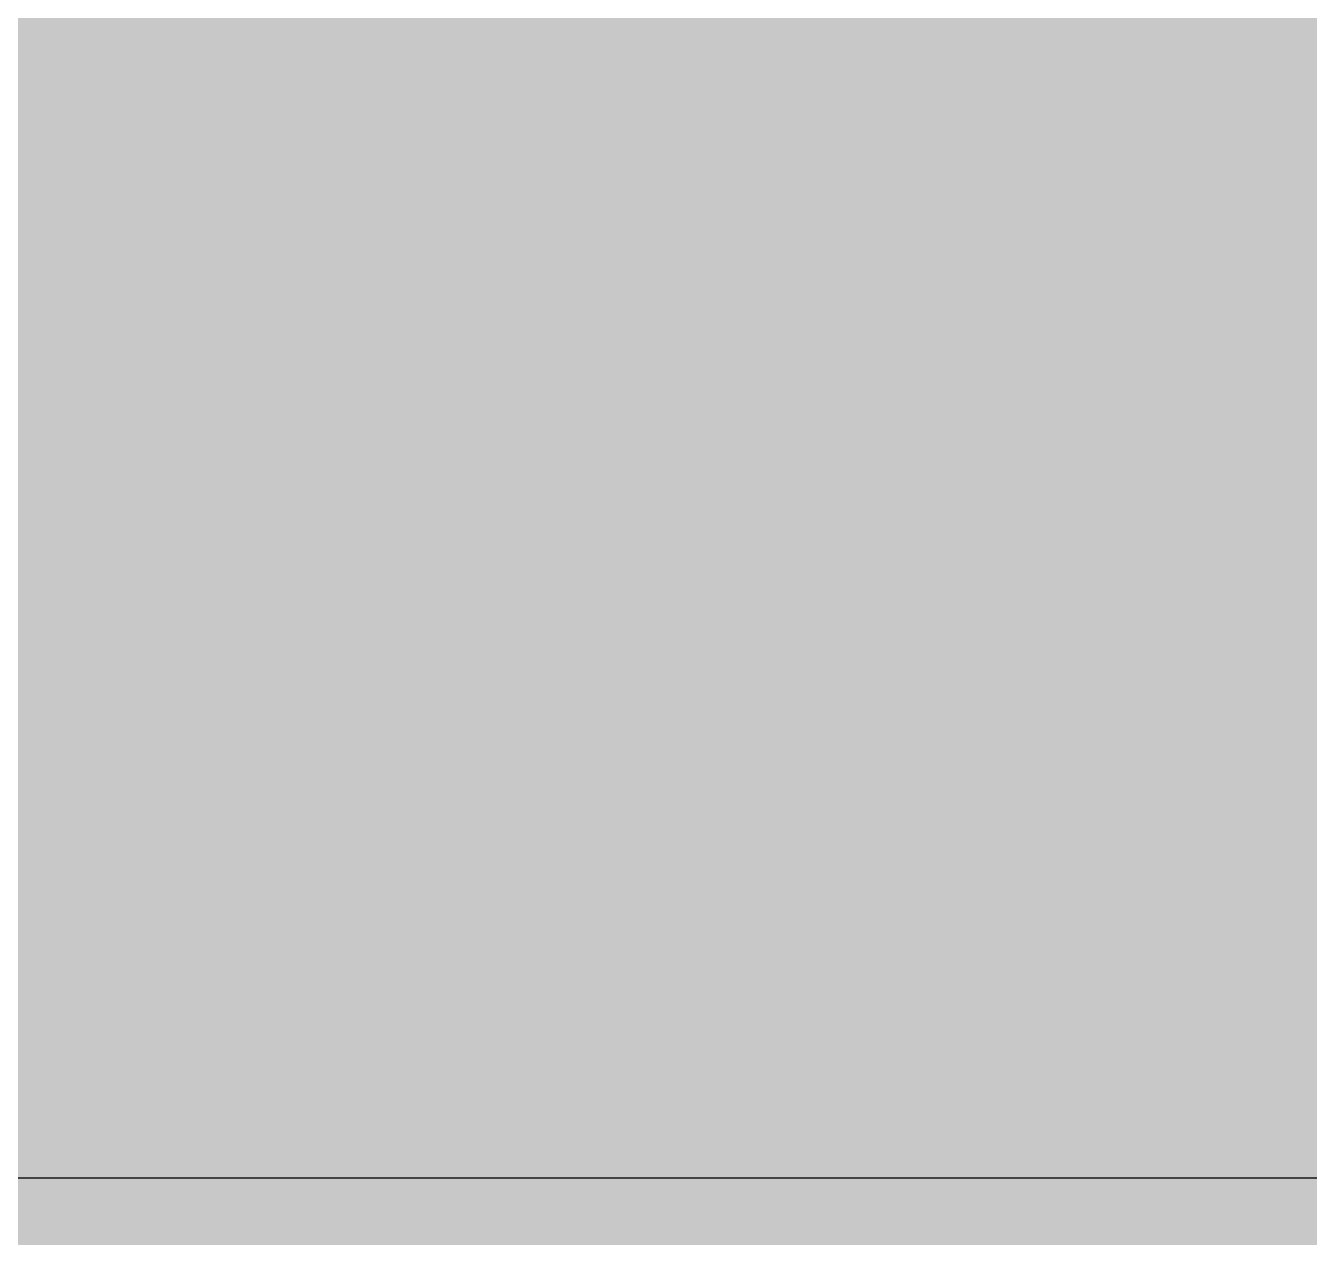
# Model space of a CAD drawing. Extents: x -6 to 145, y -22 to 62.
# Drawn here: x 34.428 to 35.285, y -0.19 to 0.618 of the extents above; entities that cross this region are included whole.
import ezdxf

# ---------------------------------------------------------------- set-up
doc = ezdxf.new("R2010")
doc.units = 0
doc.header["$MEASUREMENT"] = 0
for name, color, linetype in [('BOARD_OUTLINE', 10, 'CONTINUOUS'), ('DRILL_DRAWING', 21, 'CONTINUOUS'), ('MANUFACTURING_OUTLINES', 10, 'CONTINUOUS'), ('PLANE_SHAPES_LAYER_2', 230, 'CONTINUOUS'), ('PLANE_SHAPES_LAYER_3', 81, 'CONTINUOUS'), ('PLANE_SHAPES_LAYER_BOTTOM', 10, 'CONTINUOUS'), ('PLANE_SHAPES_LAYER_TOP', 150, 'CONTINUOUS'), ('SILKSCREEN_OUTLINES_BTM', 211, 'CONTINUOUS')]:
    doc.layers.add(name, color=color, linetype=linetype)

msp = doc.modelspace()

# ---------------------------------------------------------------- linework, layer by layer
at = {"layer": 'BOARD_OUTLINE', "const_width": 0.25}
msp.add_lwpolyline([(0, 0), (0, 51.854002), (6.406017, 58.24), (40.32, 58.24), (40.32, 0)], close=True, dxfattribs=at)
at = {"layer": 'DRILL_DRAWING', "const_width": 0.127}
msp.add_lwpolyline([(0, -21.59), (0, 0), (144.78, 0), (144.78, -21.59)], close=True, dxfattribs=at)
at = {"layer": 'MANUFACTURING_OUTLINES'}
msp.add_lwpolyline([(40.470405, 0, -0.4142136), (40.32, -0.150405), (0, -0.150405, -0.4142136), (-0.150405, 0), (-0.150405, 51.854002, -0.215751), (-0.120324, 51.974326, -0.0328814), (-0.106186, 51.960521), (6.299831, 58.346519, -0.0000118), (6.299836, 58.346524, -0.1991344), (6.406388, 58.390405), (40.32, 58.390405, -0.4142136), (40.470405, 58.24)], format="xyb", close=True, dxfattribs=at)
at = {"layer": 'PLANE_SHAPES_LAYER_2'}
msp.add_solid([(-5.12, -1.92), (44.8, -1.92), (-5.12, 60.16), (44.8, 60.16)], dxfattribs=at)
at = {"layer": 'PLANE_SHAPES_LAYER_3'}
msp.add_solid([(-4.48, -1.28), (45.44, -1.28), (-4.48, 60.8), (45.44, 60.8)], dxfattribs=at)
at = {"layer": 'PLANE_SHAPES_LAYER_BOTTOM'}
msp.add_solid([(-6.4, -3.2), (43.52, -3.2), (-6.4, 58.88), (43.52, 58.88)], dxfattribs=at)
at = {"layer": 'PLANE_SHAPES_LAYER_TOP'}
msp.add_solid([(-5.76, -2.56), (44.16, -2.56), (-5.76, 59.52), (44.16, 59.52)], dxfattribs=at)
at = {"layer": 'SILKSCREEN_OUTLINES_BTM', "const_width": 0.15}
msp.add_lwpolyline([(33.106341, 0.390304), (33.106341, 1.914304), (34.630341, 1.914304), (34.630341, 0.390304)], close=True, dxfattribs=at)

doc.saveas('drawing.dxf')
